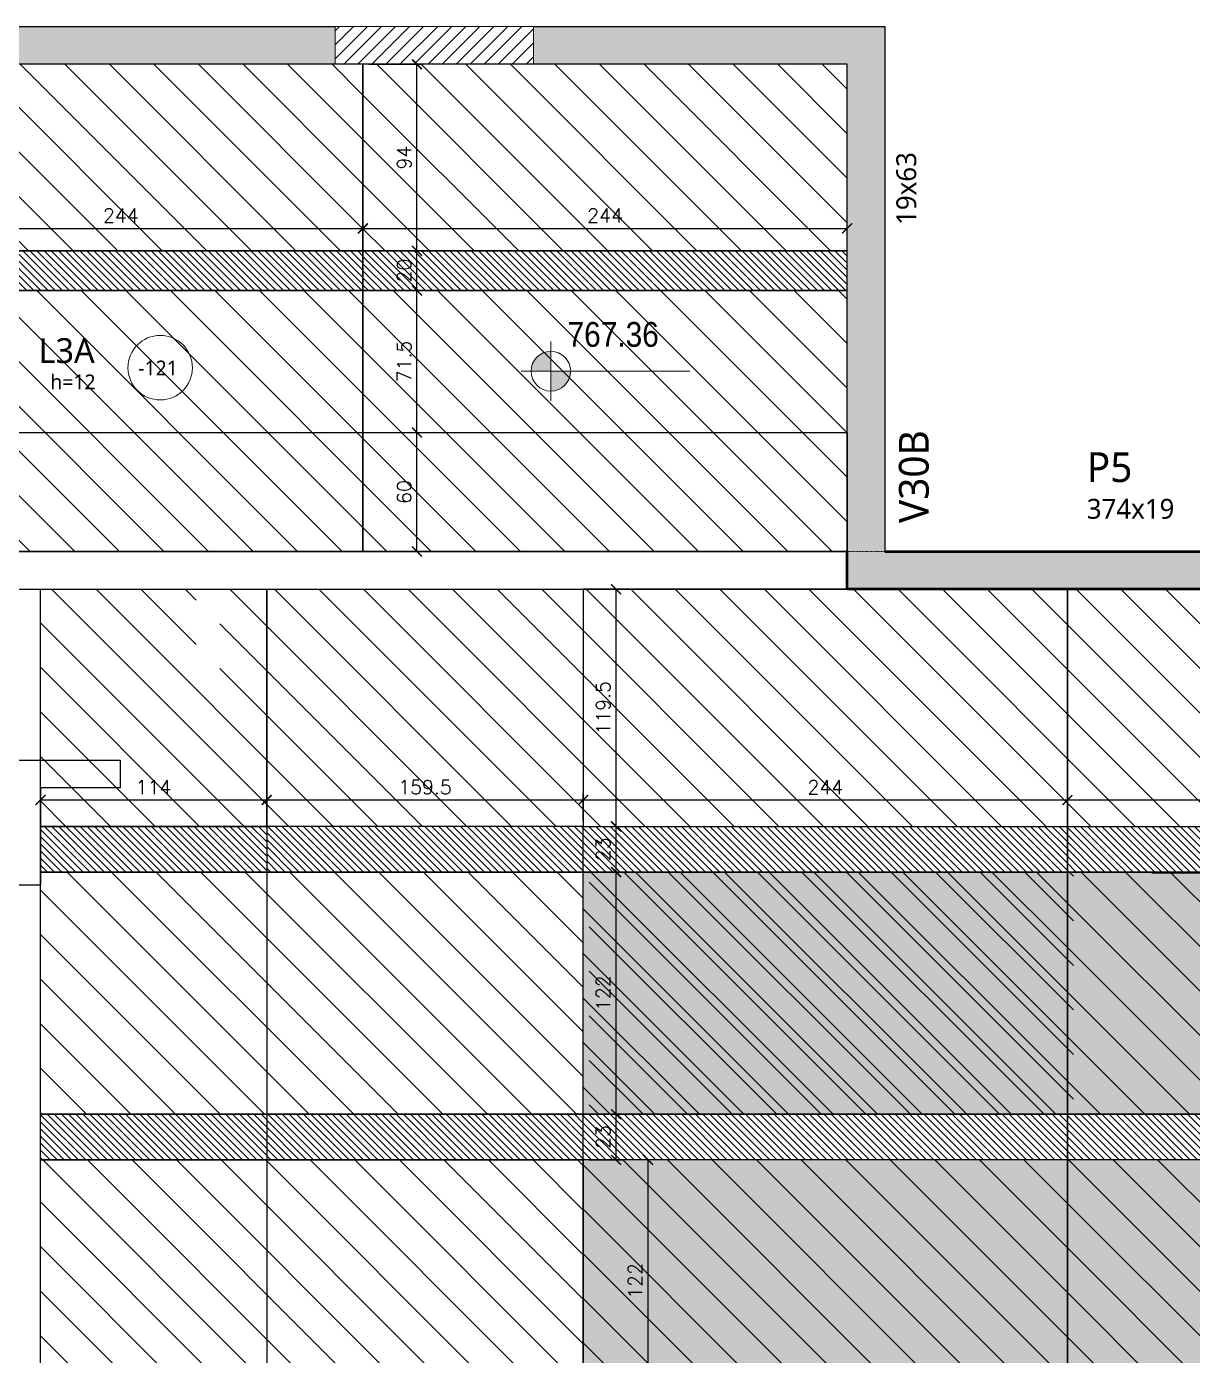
# Model space of a CAD drawing. Extents: x -32107 to -10774, y -8834 to 6017.
# Drawn here: x -28840 to -28253, y -6383 to -5714 of the extents above; entities that cross this region are included whole.
import ezdxf

# ---------------------------------------------------------------- set-up
doc = ezdxf.new("R2010")
doc.units = 0
doc.header["$PDMODE"] = 2
doc.header["$PDSIZE"] = 10
doc.linetypes.add('Traço', pattern=[0.635, 0.3175, -0.3175])
doc.layers.get('0').update_dxf_attribs({"lineweight": 13})
doc.layers.get('Defpoints').update_dxf_attribs({"lineweight": 13})
doc.layers.add('A-DETL', color=7, linetype='Continuous', lineweight=18, true_color=0x00a600)
for name, color, linetype, lineweight in [('A-DETL-GENF', 7, 'Continuous', 18), ('A-FLOR-IDEN', 7, 'Continuous', 9), ('A-GENM', 7, 'Continuous', 18), ('G-ANNO-DIMS', 7, 'Continuous', 9), ('S-BEAM', 7, 'Continuous', 18), ('S-BEAM-IDEN', 7, 'Continuous', 9), ('S-COLS', 7, 'Continuous', 18), ('S-COLS-HDLN', 7, 'Traço', 18), ('S-COLS-IDEN', 7, 'Continuous', 9)]:
    doc.layers.add(name, color=color, linetype=linetype, lineweight=lineweight)
for name, color, linetype in [('Cota', 4, 'Continuous'), ('Faixa Reesc', 8, 'Continuous'), ('Hachura 122x244', 253, 'Continuous'), ('Painéis', 200, 'Continuous'), ('Reaproveitamento', 251, 'Continuous'), ('Vigas', 3, 'Continuous')]:
    doc.layers.add(name, color=color, linetype=linetype)
doc.styles.add('Fira Sans_1', font='', dxfattribs={"width": 0.9, "height": 7.5})
doc.styles.add('Gadugi', font='gadugi.ttf', dxfattribs={"height": 15})
doc.styles.add('Gadugi_1', font='gadugi.ttf', dxfattribs={"height": 10})
doc.styles.add('Gadugi_3', font='gadugi.ttf', dxfattribs={"height": 7.5})
doc.styles.add('Gadugi_4', font='gadugi.ttf', dxfattribs={"height": 7.5})
doc.styles.add('ROMANS', font='romans.shx')
doc.styles.get('Fira Sans_1').set_extended_font_data('Fira Sans')
doc.dimstyles.new('Cota Paínel', dxfattribs={"dimtxt": 7, "dimasz": 5, "dimexe": 3, "dimexo": 3, "dimgap": 3, "dimtad": 1, "dimdec": 1, "dimzin": 12, "dimdsep": 46, "dimtxsty": 'ROMANS', "dimblk": 'ARCHTICK', "dimcen": 0, "dimclrd": 4, "dimclre": 4, "dimclrt": 1, "dimadec": 1, "dimazin": 3, "dimtfac": 1, "dimtdec": 1, "dimtmove": 0, "dimatfit": 3, "dimldrblk": 'OBLIQUE', "dimfxl": 0, "dimtolj": 1, "dimtzin": 12, "dimarcsym": 0})
pattern_1 = [(135, (191.35, -8769.546), (-11.22532, -11.22532), [])]
pattern_2 = [(135, (-1087.15, -8710.546), (-11.22532, -11.22532), [])]
pattern_3 = [(135, (-1087.1495, -8707.5464), (-1.79605122, -1.79605122), [])]
pattern_4 = [(135, (-273.15, -10304.48), (-11.22532, -11.22532), [])]
pattern_5 = [(135, (-1087.1495, -8852.5464), (-1.79605122, -1.79605122), [])]

# ---------------------------------------------------------------- blocks, each defined once
blk = doc.blocks.new('Elevações de ponto - M_Cota de elevação - Alvo preenchido-10609-PL K 100 - FORMA DO 6º PAVIMENTO')
at = {"layer": 'G-ANNO-DIMS'}
h = blk.add_hatch(color=256, dxfattribs=at)
edge = h.paths.add_edge_path(flags=0)
edge.add_line((0, 0), (-0.2, 0))
edge.add_arc((0, 0), 0.2, 90, 180, ccw=False)
edge.add_line((0, 0.2), (0, 0))
h = blk.add_hatch(color=256, dxfattribs=at)
edge = h.paths.add_edge_path(flags=0)
edge.add_line((0, 0), (0.2, 0))
edge.add_arc((0, 0), 0.2, 270, 360, ccw=False)
edge.add_line((0, -0.2), (0, 0))
for p, q in [((0, -0.3), (0, 0.3)), ((-0.3, 0), (1.4, 0))]:
    blk.add_line(p, q, dxfattribs=at)
blk.add_circle((0, 0), 0.2, dxfattribs=at)
blk = doc.blocks.new('PED_TAG_LAJE_R01 - TÍTULO_ESPESSURA_REBAIXO-2413107-PL K 100 - FORMA DO 6º PAVIMENTO')
at = {"layer": 'A-FLOR-IDEN'}
blk.add_circle((-0.046, -0.667), 0.325, dxfattribs=at)
blk = doc.blocks.new('_ArchTick')
at = {"color": 0, "linetype": 'ByBlock', "const_width": 0.15}
blk.add_lwpolyline([(-0.5, -0.5), (0.5, 0.5)], dxfattribs=at)
blk = doc.blocks.new('*D130')
at = {"layer": 'A-GENM', "color": 4, "lineweight": -2, "transparency": 16777216}
for p, q in [((-28667.71, -5918.14), (-28640.47, -5918.14)), ((-28643.47, -5978.14), (-28643.47, -5918.14)), ((-28667.71, -5978.14), (-28640.47, -5978.14))]:
    blk.add_line(p, q, dxfattribs=at)
at = {"layer": 'Defpoints', "color": 0, "transparency": 16777216}
for p in [(-28670.71, -5918.14), (-28643.47, -5918.14), (-28670.71, -5978.14)]:
    blk.add_point(p, dxfattribs=at)
at = {"layer": 'A-GENM', "color": 4, "lineweight": -2, "transparency": 16777216, "xscale": 5, "yscale": 5, "zscale": 5}
for p, rotation in [((-28643.47, -5918.14), 90), ((-28643.47, -5978.14), 270)]:
    blk.add_blockref('_ArchTick', p, dxfattribs=dict(at, rotation=rotation))
at = {"layer": 'A-GENM', "color": 1, "transparency": 16777216, "insert": (-28649.97, -5948.14), "char_height": 7, "attachment_point": 5, "rotation": 90, "style": 'ROMANS'}
blk.add_mtext('\\A1;60', dxfattribs=at)
blk = doc.blocks.new('_OBLIQUE')
at = {"color": 0, "linetype": 'ByBlock', "lineweight": -2}
for p, q in [((0, 0), (-1, 0)), ((-0.5, -0.5), (0.5, 0.5))]:
    blk.add_line(p, q, dxfattribs=at)
blk = doc.blocks.new('*D131')
at = {"layer": 'A-GENM', "color": 4, "lineweight": -2, "transparency": 16777216}
for p, q in [((-28667.71, -5732.64), (-28640.47, -5732.64)), ((-28643.47, -5826.64), (-28643.47, -5732.64)), ((-28667.71, -5826.64), (-28640.47, -5826.64))]:
    blk.add_line(p, q, dxfattribs=at)
at = {"layer": 'Defpoints', "color": 0, "transparency": 16777216}
for p in [(-28670.71, -5732.64), (-28643.47, -5732.64), (-28670.71, -5826.64)]:
    blk.add_point(p, dxfattribs=at)
at = {"layer": 'A-GENM', "color": 4, "lineweight": -2, "transparency": 16777216, "xscale": 5, "yscale": 5, "zscale": 5}
for p, rotation in [((-28643.47, -5732.64), 90), ((-28643.47, -5826.64), 270)]:
    blk.add_blockref('_ArchTick', p, dxfattribs=dict(at, rotation=rotation))
at = {"layer": 'A-GENM', "color": 1, "transparency": 16777216, "insert": (-28649.97, -5779.64), "char_height": 7, "attachment_point": 5, "rotation": 90, "style": 'ROMANS'}
blk.add_mtext('\\A1;94', dxfattribs=at)
blk = doc.blocks.new('*D132')
at = {"layer": 'A-GENM', "color": 4, "lineweight": -2, "transparency": 16777216}
for p, q in [((-28914.71, -5823.64), (-28914.71, -5812.3)), ((-28914.71, -5815.3), (-28670.71, -5815.3)), ((-28670.71, -5823.64), (-28670.71, -5812.3))]:
    blk.add_line(p, q, dxfattribs=at)
at = {"layer": 'Defpoints', "color": 0, "transparency": 16777216}
for p in [(-28670.71, -5815.3), (-28914.71, -5826.64), (-28670.71, -5826.64)]:
    blk.add_point(p, dxfattribs=at)
at = {"layer": 'A-GENM', "color": 4, "lineweight": -2, "transparency": 16777216, "xscale": 5, "yscale": 5, "zscale": 5, "rotation": 180}
blk.add_blockref('_ArchTick', (-28914.71, -5815.3), dxfattribs=at)
at = {"layer": 'A-GENM', "color": 4, "lineweight": -2, "transparency": 16777216, "xscale": 5, "yscale": 5, "zscale": 5}
blk.add_blockref('_ArchTick', (-28670.71, -5815.3), dxfattribs=at)
at = {"layer": 'A-GENM', "color": 1, "transparency": 16777216, "insert": (-28792.71, -5808.8), "char_height": 7, "attachment_point": 5, "style": 'ROMANS'}
blk.add_mtext('\\A1;244', dxfattribs=at)
blk = doc.blocks.new('*D133')
at = {"layer": 'A-GENM', "color": 4, "lineweight": -2, "transparency": 16777216}
for p, q in [((-28670.71, -5823.64), (-28670.71, -5812.3)), ((-28670.71, -5815.3), (-28426.71, -5815.3)), ((-28426.71, -5823.64), (-28426.71, -5812.3))]:
    blk.add_line(p, q, dxfattribs=at)
at = {"layer": 'Defpoints', "color": 0, "transparency": 16777216}
for p in [(-28426.71, -5815.3), (-28670.71, -5826.64), (-28426.71, -5826.64)]:
    blk.add_point(p, dxfattribs=at)
at = {"layer": 'A-GENM', "color": 4, "lineweight": -2, "transparency": 16777216, "xscale": 5, "yscale": 5, "zscale": 5, "rotation": 180}
blk.add_blockref('_ArchTick', (-28670.71, -5815.3), dxfattribs=at)
at = {"layer": 'A-GENM', "color": 4, "lineweight": -2, "transparency": 16777216, "xscale": 5, "yscale": 5, "zscale": 5}
blk.add_blockref('_ArchTick', (-28426.71, -5815.3), dxfattribs=at)
at = {"layer": 'A-GENM', "color": 1, "transparency": 16777216, "insert": (-28548.71, -5808.8), "char_height": 7, "attachment_point": 5, "style": 'ROMANS'}
blk.add_mtext('\\A1;244', dxfattribs=at)
blk = doc.blocks.new('*D135')
at = {"layer": 'Cota', "color": 4, "lineweight": -2, "transparency": 16777216}
for p, q in [((-28667.71, -5846.64), (-28640.47, -5846.64)), ((-28643.47, -5918.14), (-28643.47, -5846.64)), ((-28667.71, -5918.14), (-28640.47, -5918.14))]:
    blk.add_line(p, q, dxfattribs=at)
at = {"layer": 'Defpoints', "color": 0, "transparency": 16777216}
for p in [(-28670.71, -5846.64), (-28643.47, -5846.64), (-28670.71, -5918.14)]:
    blk.add_point(p, dxfattribs=at)
at = {"layer": 'Cota', "color": 4, "lineweight": -2, "transparency": 16777216, "xscale": 5, "yscale": 5, "zscale": 5}
for p, rotation in [((-28643.47, -5846.64), 90), ((-28643.47, -5918.14), 270)]:
    blk.add_blockref('_ArchTick', p, dxfattribs=dict(at, rotation=rotation))
at = {"layer": 'Cota', "color": 1, "transparency": 16777216, "insert": (-28649.97, -5882.39), "char_height": 7, "attachment_point": 5, "rotation": 90, "style": 'ROMANS'}
blk.add_mtext('\\A1;71.5', dxfattribs=at)
blk = doc.blocks.new('*D136')
at = {"layer": 'Cota', "color": 4, "lineweight": -2, "transparency": 16777216}
for p, q in [((-28656.58, -5826.64), (-28640.47, -5826.64)), ((-28643.47, -5846.64), (-28643.47, -5826.64)), ((-28656.58, -5846.64), (-28640.47, -5846.64))]:
    blk.add_line(p, q, dxfattribs=at)
at = {"layer": 'Defpoints', "color": 0, "transparency": 16777216}
for p in [(-28659.58, -5826.64), (-28643.47, -5826.64), (-28659.58, -5846.64)]:
    blk.add_point(p, dxfattribs=at)
at = {"layer": 'Cota', "color": 4, "lineweight": -2, "transparency": 16777216, "xscale": 5, "yscale": 5, "zscale": 5}
for p, rotation in [((-28643.47, -5826.64), 90), ((-28643.47, -5846.64), 270)]:
    blk.add_blockref('_ArchTick', p, dxfattribs=dict(at, rotation=rotation))
at = {"layer": 'Cota', "color": 1, "transparency": 16777216, "insert": (-28649.97, -5836.64), "char_height": 7, "attachment_point": 5, "rotation": 90, "style": 'ROMANS'}
blk.add_mtext('\\A1;20', dxfattribs=at)
blk = doc.blocks.new('122x244')
at = {"layer": 'Hachura 122x244'}
h = blk.add_hatch(color=256, dxfattribs=at)
h.dxf.hatch_style = 2
h.paths.add_polyline_path([(-30259.5, 9300.7), (-30015.5, 9300.7), (-30015.5, 9422.7), (-30259.5, 9422.7)])
at = {"layer": 'Painéis'}
blk.add_lwpolyline([(-30259.5, 9300.7), (-30015.5, 9300.7), (-30015.5, 9422.7), (-30259.5, 9422.7)], close=True, dxfattribs=at)
blk = doc.blocks.new('*D215')
at = {"layer": 'A-GENM', "color": 4, "lineweight": -2, "transparency": 16777216}
for p, q in [((-28556.71, -6139.64), (-28540.13, -6139.64)), ((-28543.13, -6261.64), (-28543.13, -6139.64)), ((-28556.71, -6261.64), (-28540.13, -6261.64))]:
    blk.add_line(p, q, dxfattribs=at)
at = {"layer": 'Defpoints', "color": 0, "transparency": 16777216}
for p in [(-28559.71, -6139.64), (-28543.13, -6139.64), (-28559.71, -6261.64)]:
    blk.add_point(p, dxfattribs=at)
at = {"layer": 'A-GENM', "color": 4, "lineweight": -2, "transparency": 16777216, "xscale": 5, "yscale": 5, "zscale": 5}
for p, rotation in [((-28543.13, -6139.64), 90), ((-28543.13, -6261.64), 270)]:
    blk.add_blockref('_ArchTick', p, dxfattribs=dict(at, rotation=rotation))
at = {"layer": 'A-GENM', "color": 1, "transparency": 16777216, "insert": (-28549.63, -6200.64), "char_height": 7, "attachment_point": 5, "rotation": 90, "style": 'ROMANS'}
blk.add_mtext('\\A1;122', dxfattribs=at)
blk = doc.blocks.new('*D216')
at = {"layer": 'A-GENM', "color": 4, "lineweight": -2, "transparency": 16777216}
for p, q in [((-28556.71, -6116.64), (-28540.13, -6116.64)), ((-28543.13, -6139.64), (-28543.13, -6116.64)), ((-28556.71, -6139.64), (-28540.13, -6139.64))]:
    blk.add_line(p, q, dxfattribs=at)
at = {"layer": 'Defpoints', "color": 0, "transparency": 16777216}
for p in [(-28559.71, -6116.64), (-28543.13, -6116.64), (-28559.71, -6139.64)]:
    blk.add_point(p, dxfattribs=at)
at = {"layer": 'A-GENM', "color": 4, "lineweight": -2, "transparency": 16777216, "xscale": 5, "yscale": 5, "zscale": 5}
for p, rotation in [((-28543.13, -6116.64), 90), ((-28543.13, -6139.64), 270)]:
    blk.add_blockref('_ArchTick', p, dxfattribs=dict(at, rotation=rotation))
at = {"layer": 'A-GENM', "color": 1, "transparency": 16777216, "insert": (-28549.63, -6128.14), "char_height": 7, "attachment_point": 5, "rotation": 90, "style": 'ROMANS'}
blk.add_mtext('\\A1;23', dxfattribs=at)
blk = doc.blocks.new('*D228')
at = {"layer": 'Cota', "color": 4, "lineweight": -2, "transparency": 16777216}
for p, q in [((-28556.74, -5997.14), (-28540.13, -5997.14)), ((-28543.13, -6116.64), (-28543.13, -5997.14)), ((-28556.71, -6116.64), (-28540.13, -6116.64))]:
    blk.add_line(p, q, dxfattribs=at)
at = {"layer": 'Defpoints', "color": 0, "transparency": 16777216}
for p in [(-28559.74, -5997.14), (-28543.13, -5997.14), (-28559.71, -6116.64)]:
    blk.add_point(p, dxfattribs=at)
at = {"layer": 'Cota', "color": 4, "lineweight": -2, "transparency": 16777216, "xscale": 5, "yscale": 5, "zscale": 5}
for p, rotation in [((-28543.13, -5997.14), 90), ((-28543.13, -6116.64), 270)]:
    blk.add_blockref('_ArchTick', p, dxfattribs=dict(at, rotation=rotation))
at = {"layer": 'Cota', "color": 1, "transparency": 16777216, "insert": (-28549.63, -6056.89), "char_height": 7, "attachment_point": 5, "rotation": 90, "style": 'ROMANS'}
blk.add_mtext('\\A1;119.5', dxfattribs=at)
blk = doc.blocks.new('*D217')
at = {"layer": 'Cota', "color": 4, "lineweight": -2, "transparency": 16777216}
for p, q in [((-28495.2, -6284.64), (-28530.06, -6284.64)), ((-28527.06, -6284.64), (-28527.06, -6406.64)), ((-28495.2, -6406.64), (-28530.06, -6406.64))]:
    blk.add_line(p, q, dxfattribs=at)
at = {"layer": 'Defpoints', "color": 0, "transparency": 16777216}
for p in [(-28492.2, -6284.64), (-28527.06, -6406.64), (-28492.2, -6406.64)]:
    blk.add_point(p, dxfattribs=at)
at = {"layer": 'Cota', "color": 4, "lineweight": -2, "transparency": 16777216, "xscale": 5, "yscale": 5, "zscale": 5}
for p, rotation in [((-28527.06, -6284.64), 90), ((-28527.06, -6406.64), 270)]:
    blk.add_blockref('_ArchTick', p, dxfattribs=dict(at, rotation=rotation))
at = {"layer": 'Cota', "color": 1, "transparency": 16777216, "insert": (-28533.56, -6345.64), "char_height": 7, "attachment_point": 5, "rotation": 90, "style": 'ROMANS'}
blk.add_mtext('\\A1;122', dxfattribs=at)
blk = doc.blocks.new('*D219')
at = {"layer": 'A-GENM', "color": 4, "lineweight": -2, "transparency": 16777216}
for p, q in [((-28556.71, -6261.64), (-28540.13, -6261.64)), ((-28543.13, -6284.64), (-28543.13, -6261.64)), ((-28556.71, -6284.64), (-28540.13, -6284.64))]:
    blk.add_line(p, q, dxfattribs=at)
at = {"layer": 'Defpoints', "color": 0, "transparency": 16777216}
for p in [(-28559.71, -6261.64), (-28543.13, -6261.64), (-28559.71, -6284.64)]:
    blk.add_point(p, dxfattribs=at)
at = {"layer": 'A-GENM', "color": 4, "lineweight": -2, "transparency": 16777216, "xscale": 5, "yscale": 5, "zscale": 5}
for p, rotation in [((-28543.13, -6261.64), 90), ((-28543.13, -6284.64), 270)]:
    blk.add_blockref('_ArchTick', p, dxfattribs=dict(at, rotation=rotation))
at = {"layer": 'A-GENM', "color": 1, "transparency": 16777216, "insert": (-28549.63, -6273.14), "char_height": 7, "attachment_point": 5, "rotation": 90, "style": 'ROMANS'}
blk.add_mtext('\\A1;23', dxfattribs=at)
blk = doc.blocks.new('*D225')
at = {"layer": 'Cota', "color": 4, "lineweight": -2, "transparency": 16777216}
for p, q in [((-28315.71, -6113.64), (-28315.71, -6100.31)), ((-28071.71, -6103.31), (-28315.71, -6103.31)), ((-28071.71, -6113.64), (-28071.71, -6100.31))]:
    blk.add_line(p, q, dxfattribs=at)
at = {"layer": 'Defpoints', "color": 0, "transparency": 16777216}
for p in [(-28315.71, -6103.31), (-28315.71, -6116.64), (-28071.71, -6116.64)]:
    blk.add_point(p, dxfattribs=at)
at = {"layer": 'Cota', "color": 4, "lineweight": -2, "transparency": 16777216, "xscale": 5, "yscale": 5, "zscale": 5, "rotation": 180}
blk.add_blockref('_ArchTick', (-28315.71, -6103.31), dxfattribs=at)
at = {"layer": 'Cota', "color": 4, "lineweight": -2, "transparency": 16777216, "xscale": 5, "yscale": 5, "zscale": 5}
blk.add_blockref('_ArchTick', (-28071.71, -6103.31), dxfattribs=at)
at = {"layer": 'Cota', "color": 1, "transparency": 16777216, "insert": (-28193.71, -6096.81), "char_height": 7, "attachment_point": 5, "style": 'ROMANS'}
blk.add_mtext('\\A1;244', dxfattribs=at)
blk = doc.blocks.new('*D226')
at = {"layer": 'Cota', "color": 4, "lineweight": -2, "transparency": 16777216}
for p, q in [((-28559.71, -6113.64), (-28559.71, -6100.31)), ((-28315.71, -6103.31), (-28559.71, -6103.31)), ((-28315.71, -6113.64), (-28315.71, -6100.31))]:
    blk.add_line(p, q, dxfattribs=at)
at = {"layer": 'Defpoints', "color": 0, "transparency": 16777216}
for p in [(-28559.71, -6103.31), (-28559.71, -6116.64), (-28315.71, -6116.64)]:
    blk.add_point(p, dxfattribs=at)
at = {"layer": 'Cota', "color": 4, "lineweight": -2, "transparency": 16777216, "xscale": 5, "yscale": 5, "zscale": 5, "rotation": 180}
blk.add_blockref('_ArchTick', (-28559.71, -6103.31), dxfattribs=at)
at = {"layer": 'Cota', "color": 4, "lineweight": -2, "transparency": 16777216, "xscale": 5, "yscale": 5, "zscale": 5}
blk.add_blockref('_ArchTick', (-28315.71, -6103.31), dxfattribs=at)
at = {"layer": 'Cota', "color": 1, "transparency": 16777216, "insert": (-28437.71, -6096.81), "char_height": 7, "attachment_point": 5, "style": 'ROMANS'}
blk.add_mtext('\\A1;244', dxfattribs=at)
blk = doc.blocks.new('*D227')
at = {"layer": 'A-GENM', "color": 4, "lineweight": -2, "transparency": 16777216}
for p, q in [((-28719.21, -6113.64), (-28719.21, -6100.31)), ((-28559.71, -6103.31), (-28719.21, -6103.31)), ((-28559.71, -6113.64), (-28559.71, -6100.31))]:
    blk.add_line(p, q, dxfattribs=at)
at = {"layer": 'Defpoints', "color": 0, "transparency": 16777216}
for p in [(-28719.21, -6103.31), (-28719.21, -6116.64), (-28559.71, -6116.64)]:
    blk.add_point(p, dxfattribs=at)
at = {"layer": 'A-GENM', "color": 4, "lineweight": -2, "transparency": 16777216, "xscale": 5, "yscale": 5, "zscale": 5, "rotation": 180}
blk.add_blockref('_ArchTick', (-28719.21, -6103.31), dxfattribs=at)
at = {"layer": 'A-GENM', "color": 4, "lineweight": -2, "transparency": 16777216, "xscale": 5, "yscale": 5, "zscale": 5}
blk.add_blockref('_ArchTick', (-28559.71, -6103.31), dxfattribs=at)
at = {"layer": 'A-GENM', "color": 1, "transparency": 16777216, "insert": (-28639.46, -6096.81), "char_height": 7, "attachment_point": 5, "style": 'ROMANS'}
blk.add_mtext('\\A1;159.5', dxfattribs=at)
blk = doc.blocks.new('*D230')
at = {"layer": 'Cota', "color": 4, "lineweight": -2, "transparency": 16777216}
for p, q in [((-28833.21, -6113.64), (-28833.21, -6100.31)), ((-28719.21, -6103.31), (-28833.21, -6103.31)), ((-28719.21, -6113.64), (-28719.21, -6100.31))]:
    blk.add_line(p, q, dxfattribs=at)
at = {"layer": 'Defpoints', "color": 0, "transparency": 16777216}
for p in [(-28833.21, -6103.31), (-28833.21, -6116.64), (-28719.21, -6116.64)]:
    blk.add_point(p, dxfattribs=at)
at = {"layer": 'Cota', "color": 4, "lineweight": -2, "transparency": 16777216, "xscale": 5, "yscale": 5, "zscale": 5, "rotation": 180}
blk.add_blockref('_ArchTick', (-28833.21, -6103.31), dxfattribs=at)
at = {"layer": 'Cota', "color": 4, "lineweight": -2, "transparency": 16777216, "xscale": 5, "yscale": 5, "zscale": 5}
blk.add_blockref('_ArchTick', (-28719.21, -6103.31), dxfattribs=at)
at = {"layer": 'Cota', "color": 1, "transparency": 16777216, "insert": (-28776.21, -6096.81), "char_height": 7, "attachment_point": 5, "style": 'ROMANS'}
blk.add_mtext('\\A1;114', dxfattribs=at)

msp = doc.modelspace()

# ---------------------------------------------------------------- hatches: boundary and pattern name
at = {"layer": 'A-DETL-GENF', "true_color": 0x808080}
h = msp.add_hatch(dxfattribs=at)
h.set_pattern_fill('FP_2', color=8, style=0, pattern_type=2)
h.set_pattern_definition([(45, (-29547.208, -6387.3903), (-3.535534, 3.535534), [])])
h.paths.add_polyline_path([(-28584.71, -5732.64), (-28584.71, -5713.64), (-28684.71, -5713.64), (-28684.71, -5732.64)], flags=0)
at = {"layer": 'Faixa Reesc'}
h = msp.add_hatch(dxfattribs=at)
h.set_pattern_fill('ANSI31', color=256, scale=0.8, angle=90)
h.set_pattern_definition([(135, (1590.8504, -9520.0464), (-1.79605122, -1.79605122), [])])
h.paths.add_polyline_path([(-28670.71, -5826.64), (-28914.71, -5826.64), (-28914.71, -5846.64), (-28670.71, -5846.64)])
h = msp.add_hatch(dxfattribs=at)
h.set_pattern_fill('ANSI31', color=256, scale=0.8, angle=90)
h.set_pattern_definition([(135, (1834.8504, -9520.0464), (-1.79605122, -1.79605122), [])])
h.paths.add_polyline_path([(-28426.71, -5826.64), (-28670.71, -5826.64), (-28670.71, -5846.64), (-28426.71, -5846.64)])
h = msp.add_hatch(dxfattribs=at)
h.set_pattern_fill('ANSI31', color=256, scale=0.8, angle=90)
h.set_pattern_definition([(135, (47.0113, -948.8514), (-1.79605122, -1.79605122), [])])
h.paths.add_polyline_path([(-28833.21, -6116.64), (-28719.21, -6116.64), (-28719.21, -6139.64), (-28833.21, -6139.64)])
h.paths.add_polyline_path([(-28833.21, -6261.64), (-28719.21, -6261.64), (-28719.21, -6284.64), (-28833.21, -6284.64)])
h.paths.add_polyline_path([(-28833.21, -6406.64), (-28719.21, -6406.64), (-28719.21, -6426.64), (-28833.21, -6426.64)])
h.paths.add_polyline_path([(-28719.21, -6406.64), (-28559.71, -6406.64), (-28559.71, -6426.64), (-28719.21, -6426.64)])
h = msp.add_hatch(dxfattribs=at)
h.set_pattern_fill('ANSI31', color=256, scale=0.8, angle=90)
h.set_pattern_definition(pattern_3)
h.paths.add_polyline_path([(-28719.21, -6116.64), (-28559.71, -6116.64), (-28559.71, -6139.64), (-28719.21, -6139.64)])
h = msp.add_hatch(dxfattribs=at)
h.set_pattern_fill('ANSI31', color=256, scale=0.8, angle=90)
h.set_pattern_definition(pattern_3)
h.paths.add_polyline_path([(-28315.71, -6116.64), (-28315.71, -6139.64), (-28559.71, -6139.64), (-28559.71, -6116.64)])
h = msp.add_hatch(dxfattribs=at)
h.set_pattern_fill('ANSI31', color=256, scale=0.8, angle=90)
h.set_pattern_definition(pattern_3)
h.paths.add_polyline_path([(-28071.71, -6116.64), (-28071.71, -6139.64), (-28315.71, -6139.64), (-28315.71, -6116.64)])
h = msp.add_hatch(dxfattribs=at)
h.set_pattern_fill('ANSI31', color=256, scale=0.8, angle=90)
h.set_pattern_definition(pattern_5)
h.paths.add_polyline_path([(-28719.21, -6261.64), (-28559.71, -6261.64), (-28559.71, -6284.64), (-28719.21, -6284.64)])
h = msp.add_hatch(dxfattribs=at)
h.set_pattern_fill('ANSI31', color=256, scale=0.8, angle=90)
h.set_pattern_definition(pattern_5)
h.paths.add_polyline_path([(-28315.71, -6261.64), (-28315.71, -6284.64), (-28559.71, -6284.64), (-28559.71, -6261.64)])
h = msp.add_hatch(dxfattribs=at)
h.set_pattern_fill('ANSI31', color=256, scale=0.8, angle=90)
h.set_pattern_definition(pattern_5)
h.paths.add_polyline_path([(-28071.71, -6261.64), (-28071.71, -6284.64), (-28315.71, -6284.64), (-28315.71, -6261.64)])
at = {"layer": 'Reaproveitamento'}
h = msp.add_hatch(dxfattribs=at)
h.set_pattern_fill('ANSI31', color=256, scale=5, angle=90)
h.set_pattern_definition([(135, (47.011, -1412.035), (-11.22532, -11.22532), [])])
h.paths.add_polyline_path([(-28426.71, -5846.64), (-28670.71, -5846.64), (-28670.71, -5918.14), (-28426.71, -5918.14)])
h.paths.add_polyline_path([(-28426.71, -5918.14), (-28670.71, -5918.14), (-28670.71, -5978.14), (-28426.71, -5978.14)])
h.paths.add_polyline_path([(-28670.71, -5846.64), (-28914.71, -5846.64), (-28914.71, -5918.14), (-28670.71, -5918.14)])
h.paths.add_polyline_path([(-28670.71, -5918.14), (-28914.71, -5918.14), (-28914.71, -5978.14), (-28670.71, -5978.14)])
h.paths.add_polyline_path([(-28914.71, -5846.64), (-29158.71, -5846.64), (-29158.71, -5918.14), (-28914.71, -5918.14)])
h.paths.add_polyline_path([(-28914.71, -5918.14), (-29158.71, -5918.14), (-29158.71, -5978.14), (-28914.71, -5978.14)])
h.paths.add_polyline_path([(-29158.71, -5846.64), (-29217.21, -5846.64), (-29217.21, -5978.14), (-29158.71, -5978.14)])
h.paths.add_polyline_path([(-29158.71, -5732.64), (-29217.21, -5732.64), (-29217.21, -5846.64), (-29158.71, -5846.64)])
h.paths.add_polyline_path([(-28644.72, -5894.81), (-28644.72, -5869.97), (-28655.22, -5869.97), (-28655.22, -5894.81)], flags=24)
h.paths.add_polyline_path([(-28644.72, -5955.39), (-28644.72, -5940.89), (-28655.22, -5940.89), (-28655.22, -5955.39)], flags=24)
h.paths.add_polyline_path([(-29176.34, -5927.64), (-29176.34, -5897.14), (-29186.84, -5897.14), (-29186.84, -5927.64)], flags=24)
h.paths.add_polyline_path([(-29200.37, -5814.05), (-29175.54, -5814.05), (-29175.54, -5803.55), (-29200.37, -5803.55)], flags=24)
h.paths.add_polyline_path([(-29176.34, -5800.06), (-29176.34, -5779.22), (-29186.84, -5779.22), (-29186.84, -5800.06)], flags=24)
h = msp.add_hatch(dxfattribs=at)
h.set_pattern_fill('ANSI31', color=256, scale=5, angle=90)
h.set_pattern_definition(pattern_1)
h.paths.add_polyline_path([(-28914.71, -5826.64), (-28670.71, -5826.64), (-28670.71, -5732.64), (-28914.71, -5732.64)])
h = msp.add_hatch(dxfattribs=at)
h.set_pattern_fill('ANSI31', color=256, scale=5, angle=90)
h.set_pattern_definition(pattern_1)
h.paths.add_polyline_path([(-28670.71, -5826.64), (-28426.71, -5826.64), (-28426.71, -5732.64), (-28670.71, -5732.64)])
h = msp.add_hatch(dxfattribs=at)
h.set_pattern_fill('ANSI31', color=256, scale=5, angle=90)
h.set_pattern_definition([(135, (47.011, -948.851), (-11.22532, -11.22532), [])])
h.paths.add_polyline_path([(-28315.71, -5997.14), (-28071.71, -5997.14), (-28071.71, -6083.25), (-28095.94, -6083.25), (-28095.94, -6097.25), (-28071.71, -6097.25), (-28071.71, -6116.64), (-28315.71, -6116.64)])
h.paths.add_polyline_path([(-28559.71, -5997.14), (-28315.71, -5997.14), (-28315.71, -6116.64), (-28559.71, -6116.64)])
h.paths.add_polyline_path([(-28719.21, -5997.14), (-28559.71, -5997.14), (-28559.71, -6116.64), (-28719.21, -6116.64)])
h.paths.add_polyline_path([(-28833.21, -5997.14), (-28754.79, -5997.14), (-28754.79, -6040.4), (-28742.79, -6040.4), (-28742.79, -5997.14), (-28719.21, -5997.14), (-28719.21, -6116.64), (-28833.21, -6116.64)])
h.paths.add_polyline_path([(-28719.21, -6139.64), (-28559.71, -6139.64), (-28559.71, -6261.64), (-28719.21, -6261.64)])
h.paths.add_polyline_path([(-28833.21, -6139.64), (-28719.21, -6139.64), (-28719.21, -6261.64), (-28833.21, -6261.64)])
h.paths.add_polyline_path([(-28719.21, -6284.64), (-28559.71, -6284.64), (-28559.71, -6406.64), (-28719.21, -6406.64)])
h.paths.add_polyline_path([(-28833.21, -6284.64), (-28719.21, -6284.64), (-28719.21, -6406.64), (-28833.21, -6406.64)])
h.paths.add_polyline_path([(-28833.21, -6426.64), (-28719.21, -6426.64), (-28719.21, -6461.14), (-28833.21, -6461.14)])
h.paths.add_polyline_path([(-28719.21, -6461.14), (-28559.71, -6461.14), (-28559.71, -6583.14), (-28719.21, -6583.14)])
h.paths.add_polyline_path([(-28833.21, -6461.14), (-28719.21, -6461.14), (-28719.21, -6583.14), (-28833.21, -6583.14)])
h.paths.add_polyline_path([(-28559.71, -6426.64), (-28315.71, -6426.64), (-28315.71, -6461.14), (-28559.71, -6461.14)])
h.paths.add_polyline_path([(-28315.71, -6426.64), (-28071.71, -6426.64), (-28071.71, -6461.14), (-28315.71, -6461.14)])
h.paths.add_polyline_path([(-28182.79, -6102.06), (-28204.62, -6102.06), (-28204.62, -6091.56), (-28182.79, -6091.56)], flags=24)
h.paths.add_polyline_path([(-28541.88, -6072.14), (-28541.88, -6041.64), (-28531.38, -6041.64), (-28531.38, -6072.14)], flags=24)
h.paths.add_polyline_path([(-28426.79, -6102.06), (-28448.62, -6102.06), (-28448.62, -6091.56), (-28426.79, -6091.56)], flags=24)
h.paths.add_polyline_path([(-28624.21, -6102.06), (-28654.71, -6102.06), (-28654.71, -6091.56), (-28624.21, -6091.56)], flags=24)
h.paths.add_polyline_path([(-28765.79, -6102.06), (-28786.62, -6102.06), (-28786.62, -6091.56), (-28765.79, -6091.56)], flags=24)
h.paths.add_polyline_path([(-28525.81, -6456.31), (-28525.81, -6431.47), (-28515.31, -6431.47), (-28515.31, -6456.31)], flags=24)
h = msp.add_hatch(dxfattribs=at)
h.set_pattern_fill('ANSI31', color=256, scale=5, angle=90)
h.set_pattern_definition(pattern_2)
h.paths.add_polyline_path([(-28315.71, -6261.64), (-28559.71, -6261.64), (-28559.71, -6139.64), (-28315.71, -6139.64)])
h = msp.add_hatch(dxfattribs=at)
h.set_pattern_fill('ANSI31', color=256, scale=5, angle=90)
h.set_pattern_definition([(135, (-846.15, -8710.546), (-11.22532, -11.22532), [])])
h.paths.add_polyline_path([(-28312.71, -6261.64), (-28556.71, -6261.64), (-28556.71, -6139.64), (-28312.71, -6139.64)])
h = msp.add_hatch(dxfattribs=at)
h.set_pattern_fill('ANSI31', color=256, scale=5, angle=90)
h.set_pattern_definition(pattern_2)
h.paths.add_polyline_path([(-28071.71, -6261.64), (-28315.71, -6261.64), (-28315.71, -6139.64), (-28071.71, -6139.64)])
h = msp.add_hatch(dxfattribs=at)
h.set_pattern_fill('ANSI31', color=256, scale=5, angle=90)
h.set_pattern_definition(pattern_4)
h.paths.add_polyline_path([(-28559.71, -6406.64), (-28315.71, -6406.64), (-28315.71, -6284.64), (-28559.71, -6284.64)])
h = msp.add_hatch(dxfattribs=at)
h.set_pattern_fill('ANSI31', color=256, scale=5, angle=90)
h.set_pattern_definition(pattern_4)
h.paths.add_polyline_path([(-28315.71, -6406.64), (-28071.71, -6406.64), (-28071.71, -6284.64), (-28315.71, -6284.64)])
at = {"layer": 'S-BEAM', "true_color": 0xffcc66}
h = msp.add_hatch(color=31, dxfattribs=at)
h.paths.add_polyline_path([(-28738.17, -5732.64), (-28684.71, -5732.64), (-28684.71, -5713.64), (-29217.21, -5713.64), (-29217.21, -5732.64), (-29112.84, -5732.64)], flags=0)
h.paths.add_polyline_path([(-28407.71, -5732.64), (-28407.71, -5713.64), (-28584.71, -5713.64), (-28584.71, -5732.64), (-28426.71, -5732.64)], flags=0)
msp.add_hatch(color=31, dxfattribs=at).paths.add_polyline_path([(-28407.71, -5978.14), (-28407.71, -5732.64), (-28426.71, -5732.64), (-28426.71, -5978.14)], flags=0)
at = {"layer": 'S-COLS', "true_color": 0x808080}
msp.add_hatch(color=8, dxfattribs=at).paths.add_polyline_path([(-28426.71, -5997.14), (-28052.71, -5997.14), (-28052.71, -5978.14), (-28426.71, -5978.14)], flags=0)

# ---------------------------------------------------------------- linework, layer by layer
at = {"layer": 'A-DETL', "linetype": 'Continuous'}
for p, q in [((-28584.71, -5713.64), (-28684.71, -5713.64)), ((-28684.71, -5713.64), (-28684.71, -5732.64)), ((-28584.71, -5732.64), (-28584.71, -5713.64)), ((-28684.71, -5732.64), (-28584.71, -5732.64))]:
    msp.add_line(p, q, dxfattribs=at)
at = {"layer": 'A-DETL'}
msp.add_line((-28426.71, -5978.14), (-29217.21, -5978.14), dxfattribs=at)
at = {"layer": 'Cota'}
msp.add_lwpolyline([(-28793.04, -6083.25), (-28793.04, -6097.25), (-28833.21, -6097.25), (-28833.21, -6146.25), (-28847.21, -6146.25), (-28847.21, -6095.25), (-28876.05, -6095.25), (-28876.05, -6083.25), (-28793.04, -6083.25)], dxfattribs=at)
at = {"layer": 'Painéis'}
for points in [[(-28914.71, -5826.64), (-28670.71, -5826.64), (-28670.71, -5732.64), (-28914.71, -5732.64)], [(-28670.71, -5826.64), (-28426.71, -5826.64), (-28426.71, -5732.64), (-28670.71, -5732.64)], [(-28914.71, -5846.64), (-28670.71, -5846.64), (-28670.71, -5826.64), (-28914.71, -5826.64)], [(-28670.71, -5846.64), (-28426.71, -5846.64), (-28426.71, -5826.64), (-28670.71, -5826.64)], [(-28914.71, -5918.14), (-28670.71, -5918.14), (-28670.71, -5846.64), (-28914.71, -5846.64)], [(-28670.71, -5918.14), (-28426.71, -5918.14), (-28426.71, -5846.64), (-28670.71, -5846.64)], [(-28914.71, -5918.14), (-28670.71, -5918.14), (-28670.71, -5978.14), (-28914.71, -5978.14)], [(-28670.71, -5918.14), (-28426.71, -5918.14), (-28426.71, -5978.14), (-28670.71, -5978.14)], [(-28719.21, -6116.64), (-28833.21, -6116.64), (-28833.21, -5997.14), (-28719.21, -5997.14)], [(-28559.71, -6116.64), (-28719.21, -6116.64), (-28719.21, -5997.14), (-28559.71, -5997.14)], [(-28559.71, -6116.64), (-28315.71, -6116.64), (-28315.71, -5997.14), (-28559.71, -5997.14)], [(-28315.71, -6116.64), (-28071.71, -6116.64), (-28071.71, -5997.14), (-28315.71, -5997.14)], [(-28719.21, -6139.64), (-28833.21, -6139.64), (-28833.21, -6116.64), (-28719.21, -6116.64)], [(-28559.71, -6116.64), (-28719.21, -6116.64), (-28719.21, -6139.64), (-28559.71, -6139.64)], [(-28559.71, -6139.64), (-28559.71, -6116.64), (-28315.71, -6116.64), (-28315.71, -6139.64)], [(-28315.71, -6139.64), (-28315.71, -6116.64), (-28071.71, -6116.64), (-28071.71, -6139.64)], [(-28719.21, -6261.64), (-28833.21, -6261.64), (-28833.21, -6139.64), (-28719.21, -6139.64)], [(-28719.21, -6261.64), (-28559.71, -6261.64), (-28559.71, -6139.64), (-28719.21, -6139.64)], [(-28719.21, -6284.64), (-28833.21, -6284.64), (-28833.21, -6261.64), (-28719.21, -6261.64)], [(-28559.71, -6261.64), (-28719.21, -6261.64), (-28719.21, -6284.64), (-28559.71, -6284.64)], [(-28559.71, -6284.64), (-28559.71, -6261.64), (-28315.71, -6261.64), (-28315.71, -6284.64)], [(-28315.71, -6284.64), (-28315.71, -6261.64), (-28071.71, -6261.64), (-28071.71, -6284.64)], [(-28719.21, -6406.64), (-28833.21, -6406.64), (-28833.21, -6284.64), (-28719.21, -6284.64)], [(-28559.71, -6284.64), (-28719.21, -6284.64), (-28719.21, -6406.64), (-28559.71, -6406.64)]]:
    msp.add_lwpolyline(points, close=True, dxfattribs=at)
at = {"layer": 'S-BEAM', "lineweight": 25}
for p, q in [((-29217.21, -5713.64), (-28684.71, -5713.64)), ((-28584.71, -5713.64), (-28407.71, -5713.64)), ((-28407.71, -5713.64), (-28407.71, -5732.64)), ((-28684.71, -5732.64), (-29217.21, -5732.64)), ((-28426.71, -5732.64), (-28584.71, -5732.64)), ((-28426.71, -5978.14), (-28426.71, -5732.64)), ((-28407.71, -5732.64), (-28407.71, -5978.14)), ((-29217.21, -5978.14), (-28426.71, -5978.14)), ((-29217.21, -5997.14), (-28426.71, -5997.14)), ((-28833.21, -6602.64), (-28833.21, -5997.14))]:
    msp.add_line(p, q, dxfattribs=at)
at = {"layer": 'S-COLS', "lineweight": 50}
for p, q in [((-28426.71, -5997.14), (-28426.71, -5978.14)), ((-28407.71, -5978.14), (-28052.71, -5978.14)), ((-28052.71, -5997.14), (-28426.71, -5997.14))]:
    msp.add_line(p, q, dxfattribs=at)
at = {"layer": 'S-COLS-HDLN'}
msp.add_line((-28426.71, -5978.14), (-28407.71, -5978.14), dxfattribs=at)
msp.add_line((-28426.71, -5978.14), (-28407.71, -5978.14), dxfattribs=at)
at = {"layer": 'Vigas', "color": 8, "lineweight": 25}
msp.add_line((-28071.71, -6140.14), (-28273.21, -6140.14), dxfattribs=at)

# ---------------------------------------------------------------- block references
at = {"layer": 'A-FLOR-IDEN', "xscale": 49.99999999999998, "yscale": 49.99999999999998, "zscale": 49.99999999999998}
msp.add_blockref('PED_TAG_LAJE_R01 - TÍTULO_ESPESSURA_REBAIXO-2413107-PL K 100 - FORMA DO 6º PAVIMENTO', (-28770.57, -5852.16), dxfattribs=at)
at = {"layer": 'G-ANNO-DIMS', "xscale": 49.99999999999998, "yscale": 49.99999999999998, "zscale": 49.99999999999998}
msp.add_blockref('Elevações de ponto - M_Cota de elevação - Alvo preenchido-10609-PL K 100 - FORMA DO 6º PAVIMENTO', (-28576.01, -5887.28), dxfattribs=at)
at = {"layer": 'Reaproveitamento', "xscale": -1}
for p in [(-58575.2, -15562.34), (-58331.2, -15562.34)]:
    msp.add_blockref('122x244', p, dxfattribs=at)
at = {"layer": 'Reaproveitamento', "rotation": 180}
for p in [(-58575.2, 3016.06), (-58331.2, 3016.06)]:
    msp.add_blockref('122x244', p, dxfattribs=at)

# ---------------------------------------------------------------- texts
at = {"layer": 'A-FLOR-IDEN', "attachment_point": 1}
for s, insert, char_height, width, style in [('L3A', (-28834.15, -5870.64), 12.5, 35.2742, 'Gadugi_4'), ('-121', (-28783.9, -5881.93), 7.5, 25.654, 'Gadugi_3'), ('h=12', (-28828.25, -5888.93), 7.5, 29.6624, 'Gadugi_3')]:
    msp.add_mtext(s, dxfattribs=dict(at, insert=insert, char_height=char_height, width=width, style=style))
at = {"layer": 'G-ANNO-DIMS', "insert": (-28567.61, -5862.48), "char_height": 12.5, "width": 56.0567, "attachment_point": 1, "line_spacing_factor": 1.049215, "style": 'Fira Sans_1'}
msp.add_mtext('767.36', dxfattribs=at)
at = {"layer": 'S-BEAM-IDEN', "attachment_point": 1, "rotation": 90}
for s, insert, char_height, width, style in [('19x63', (-28401.92, -5813.58), 10, 44.8945, 'Gadugi_1'), ('V30B', (-28400.63, -5963.79), 15, 58.924, 'Gadugi')]:
    msp.add_mtext(s, dxfattribs=dict(at, insert=insert, char_height=char_height, width=width, style=style))
at = {"layer": 'S-COLS-IDEN', "attachment_point": 1}
for s, insert, char_height, width, style in [('P5', (-28305.96, -5928.1), 15, 28.4599, 'Gadugi'), ('374x19', (-28305.96, -5951.59), 10, 54.1139, 'Gadugi_1')]:
    msp.add_mtext(s, dxfattribs=dict(at, insert=insert, char_height=char_height, width=width, style=style))

# ---------------------------------------------------------------- dimensions: what is measured, and where the dimension line sits
at = {"layer": 'A-GENM'}
for base, p1, p2, angle, override, picture, middle in [((-28643.47, -5732.64), (-28670.71, -5826.64), (-28670.71, -5732.64), 90, {"dimarcsym": 2}, '*D131', (-28649.97, -5779.64)), ((-28643.47, -5918.14), (-28670.71, -5978.14), (-28670.71, -5918.14), 90, {"dimarcsym": 2}, '*D130', (-28649.97, -5948.14)), ((-28719.21, -6103.31), (-28559.71, -6116.64), (-28719.21, -6116.64), 180, {"dimarcsym": 2}, '*D227', (-28639.46, -6096.81)), ((-28543.13, -6116.64), (-28559.71, -6139.64), (-28559.71, -6116.64), 90, {"dimtmove": 1, "dimarcsym": 2}, '*D216', (-28549.63, -6128.14)), ((-28543.13, -6139.64), (-28559.71, -6261.64), (-28559.71, -6139.64), 90, {"dimtmove": 1, "dimarcsym": 2}, '*D215', (-28549.63, -6200.64)), ((-28543.13, -6261.64), (-28559.71, -6284.64), (-28559.71, -6261.64), 90, {"dimtmove": 1, "dimarcsym": 2}, '*D219', (-28549.63, -6273.14))]:
    dim = msp.add_linear_dim(base=base, p1=p1, p2=p2, angle=angle, dimstyle='Cota Paínel', override=override, dxfattribs=at)
    dim.commit()
    dim.dimension.update_dxf_attribs({"geometry": picture, "text_midpoint": middle})
for base, p1, p2, picture, middle in [((-28670.71, -5815.3), (-28914.71, -5826.64), (-28670.71, -5826.64), '*D132', (-28792.71, -5808.8)), ((-28426.71, -5815.3), (-28670.71, -5826.64), (-28426.71, -5826.64), '*D133', (-28548.71, -5808.8))]:
    dim = msp.add_linear_dim(base=base, p1=p1, p2=p2, dimstyle='Cota Paínel', override={"dimarcsym": 2}, dxfattribs=at)
    dim.commit()
    dim.dimension.update_dxf_attribs({"geometry": picture, "text_midpoint": middle})
at = {"layer": 'Cota'}
for base, p1, p2, angle, picture, middle in [((-28643.47, -5826.64), (-28659.58, -5846.64), (-28659.58, -5826.64), 90, '*D136', (-28649.97, -5836.64)), ((-28643.47, -5846.64), (-28670.71, -5918.14), (-28670.71, -5846.64), 90, '*D135', (-28649.97, -5882.39)), ((-28543.13, -5997.14), (-28559.71, -6116.64), (-28559.74, -5997.14), 90, '*D228', (-28549.63, -6056.89)), ((-28833.21, -6103.31), (-28719.21, -6116.64), (-28833.21, -6116.64), 180, '*D230', (-28776.21, -6096.81)), ((-28559.71, -6103.31), (-28315.71, -6116.64), (-28559.71, -6116.64), 180, '*D226', (-28437.71, -6096.81)), ((-28315.71, -6103.31), (-28071.71, -6116.64), (-28315.71, -6116.64), 180, '*D225', (-28193.71, -6096.81)), ((-28527.06, -6406.64), (-28492.2, -6284.64), (-28492.2, -6406.64), 270, '*D217', (-28533.56, -6345.64))]:
    dim = msp.add_linear_dim(base=base, p1=p1, p2=p2, angle=angle, dimstyle='Cota Paínel', override={"dimarcsym": 2}, dxfattribs=at)
    dim.commit()
    dim.dimension.update_dxf_attribs({"geometry": picture, "text_midpoint": middle})

doc.saveas('drawing.dxf')
